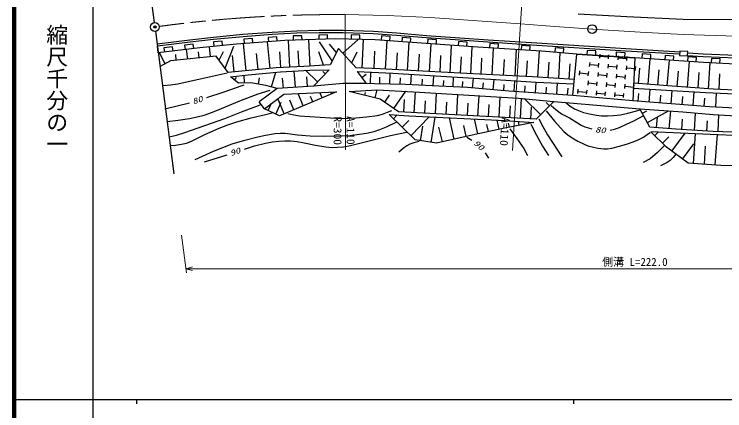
# Model space of a CAD drawing. Units: millimetres, scale not verified. Extents: x -144219055 to 680000, y -156424100 to 380000.
# Drawn here: x 40000 to 202621, y 202409 to 293244 of the extents above; entities that cross this region are included whole.
import ezdxf
from ezdxf.enums import TextEntityAlignment as Align

# ---------------------------------------------------------------- set-up
doc = ezdxf.new("R2010")
doc.units = ezdxf.units.MM
doc.header["$LTSCALE"] = 1000
doc.header["$PDMODE"] = 32
doc.header["$PDSIZE"] = 500
doc.linetypes.add('CHAIN', pattern=[18.5, 12, -1.5, 3.5, -1.5])
for name, color, linetype, lineweight in [('M-BGD', 7, 'Continuous', 25), ('M-BMK', 2, 'CHAIN', 13), ('M-BMK-OTRS', 5, 'Continuous', 25), ('M-BMK-SRVR', 3, 'Continuous', 25), ('M-STR-HTXT', 7, 'Continuous', 13), ('M-STR-STRC', 7, 'Continuous', 25), ('M-TTL', 2, 'Continuous', 140), ('M-TTL-BAND', 7, 'Continuous', 25)]:
    doc.layers.add(name, color=color, linetype=linetype, lineweight=lineweight)
doc.layers.add('M-OTRS', color=6, linetype='Continuous')
doc.styles.add('@ＭＳ ゴシック', font='')
doc.styles.add('ＭＳ ゴシック', font='')
doc.styles.get('@ＭＳ ゴシック').set_extended_font_data('@MS Gothic')
doc.styles.get('ＭＳ ゴシック').set_extended_font_data('MS Gothic')

msp = doc.modelspace()

# ---------------------------------------------------------------- linework, layer by layer
at = {"layer": 'M-BGD'}
for p, q in [((109814, 289476), (104678, 289379)), ((115306, 289500), (109814, 289476)), ((122202, 289259), (115306, 289500)), ((85581, 287908), (80197, 287330)), ((92357, 288583), (85581, 287908)), ((92400, 288085), (85634, 287411)), ((99012, 289090), (92357, 288583)), ((99043, 288591), (92400, 288085)), ((100104, 288076), (98109, 287934)), ((98109, 287934), (98180, 286936)), ((104678, 289379), (99012, 289090)), ((104696, 288879), (99043, 288591)), ((100175, 287078), (100104, 288076)), ((105841, 288326), (103842, 288264)), ((103842, 288264), (103873, 287265)), ((109824, 288976), (104696, 288879)), ((105872, 287327), (105841, 288326)), ((111683, 288507), (109684, 288445)), ((109684, 288445), (109715, 287445)), ((115298, 289000), (109824, 288976)), ((111714, 287507), (111683, 288507)), ((122176, 288759), (115298, 289000)), ((117123, 288498), (117103, 287498)), ((119122, 288459), (117123, 288498)), ((119103, 287459), (119122, 288459)), ((127516, 288398), (122176, 288759)), ((127555, 288897), (122202, 289259)), ((124032, 288285), (123958, 287287)), ((126026, 288137), (124032, 288285)), ((125952, 287140), (126026, 288137)), ((134291, 287796), (127516, 288398)), ((134331, 288294), (127555, 288897)), ((128800, 287932), (128726, 286934)), ((130795, 287784), (128800, 287932)), ((141999, 287764), (134331, 288294)), ((80197, 287330), (72711, 286394)), ((80255, 286833), (72773, 285898)), ((80976, 286388), (78992, 286139)), ((85634, 287411), (80255, 286833)), ((81101, 285395), (80976, 286388)), ((90856, 286413), (82488, 285569)), ((87566, 287087), (85577, 286886)), ((85577, 286886), (85677, 285891)), ((87667, 286092), (87566, 287087)), ((101952, 287205), (90856, 286413)), ((93080, 280290), (92502, 286531)), ((94556, 287680), (92561, 287538)), ((92561, 287538), (92632, 286540)), ((94627, 286682), (94556, 287680)), ((98570, 280798), (98003, 286923)), ((113635, 287567), (101952, 287205)), ((103094, 281103), (102748, 287230)), ((107758, 281370), (107405, 287374)), ((112778, 282577), (109872, 286923)), ((113743, 284458), (112160, 286364)), ((122571, 287390), (113635, 287567)), ((115243, 284293), (118695, 287467)), ((119653, 280913), (119958, 287442)), ((132108, 286684), (122571, 287390)), ((124987, 280651), (125358, 287184)), ((130008, 280366), (130374, 286812)), ((130721, 286787), (130795, 287784)), ((146119, 285683), (132108, 286684)), ((141964, 287265), (134291, 287796)), ((134684, 287502), (134613, 286505)), ((136679, 287360), (134684, 287502)), ((135029, 280081), (135390, 286449)), ((136608, 286362), (136679, 287360)), ((141690, 287002), (141619, 286004)), ((143685, 286859), (141690, 287002)), ((148404, 286831), (141964, 287265)), ((148437, 287330), (141999, 287764)), ((143614, 285862), (143685, 286859)), ((158362, 286156), (148404, 286831)), ((158396, 286654), (148437, 287330)), ((148817, 286521), (148756, 285523)), ((150813, 286400), (148817, 286521)), ((150752, 285402), (150813, 286400)), ((172886, 285762), (158396, 286654)), ((72970, 284376), (72773, 285898)), ((82488, 285569), (72970, 284376)), ((76217, 285791), (74233, 285542)), ((74233, 285542), (74357, 284550)), ((76341, 284799), (76217, 285791)), ((78992, 286139), (79116, 285147)), ((79705, 282971), (79466, 285191)), ((82310, 283251), (82164, 284610)), ((84915, 283530), (84673, 285790)), ((86904, 282730), (87913, 284687)), ((88276, 280849), (90251, 285958)), ((100993, 280985), (100785, 284661)), ((105195, 281222), (104989, 284866)), ((110782, 281548), (109720, 284636)), ((114226, 285399), (112295, 281637)), ((118293, 280976), (114226, 285399)), ((117276, 282082), (118514, 284636)), ((122372, 280785), (122557, 284743)), ((139807, 279843), (140105, 286113)), ((144504, 279619), (144797, 285777)), ((160660, 284800), (146119, 285683)), ((149348, 279381), (149670, 285467)), ((154635, 279102), (154954, 285146)), ((156087, 286079), (156026, 285081)), ((158083, 285958), (156087, 286079)), ((158023, 284960), (158083, 285958)), ((172855, 285263), (158362, 286156)), ((159800, 278815), (160188, 284829)), ((168752, 284093), (160660, 284800)), ((163797, 285530), (163710, 284534)), ((165789, 285356), (163797, 285530)), ((165702, 284360), (165789, 285356)), ((171142, 284947), (171080, 283949)), ((173138, 284824), (171142, 284947)), ((179918, 284805), (172855, 285263)), ((179951, 285304), (172886, 285762)), ((173077, 283826), (173138, 284824)), ((192293, 284080), (179918, 284805)), ((192322, 284579), (179951, 285304)), ((192333, 284812), (192287, 283813)), ((194153, 284728), (192333, 284812)), ((194106, 283729), (194153, 284728)), ((74584, 281895), (73224, 284408)), ((86218, 283670), (75797, 282552)), ((77099, 282692), (76960, 283995)), ((88963, 279909), (86218, 283670)), ((90335, 280036), (89987, 283796)), ((95825, 280544), (95481, 284254)), ((127498, 280508), (127718, 284402)), ((132519, 280224), (132736, 284067)), ((137458, 279954), (137639, 283750)), ((142155, 279731), (142333, 283459)), ((146852, 279507), (147027, 283175)), ((164603, 278505), (164984, 284422)), ((167861, 274613), (168752, 284093)), ((182057, 283269), (168752, 284093)), ((168752, 284093), (182057, 283269)), ((174000, 283162), (174087, 284118)), ((174044, 283640), (176035, 283461)), ((175992, 282983), (176079, 283939)), ((177795, 284535), (177733, 283537)), ((179791, 284412), (177795, 284535)), ((178226, 282781), (178312, 283737)), ((178269, 283259), (180261, 283080)), ((179729, 283414), (179791, 284412)), ((180218, 282602), (180304, 283558)), ((182057, 283269), (181577, 273377)), ((197716, 282210), (182057, 283269)), ((183737, 284158), (183669, 283160)), ((185732, 284023), (183737, 284158)), ((185072, 277200), (185563, 283032)), ((185665, 283025), (185732, 284023)), ((188956, 283805), (188889, 282807)), ((190952, 283670), (188956, 283805)), ((190884, 282672), (190952, 283670)), ((192287, 283813), (194106, 283729)), ((197659, 283500), (194097, 283718)), ((194176, 283451), (194109, 282454)), ((197696, 284098), (194134, 284317)), ((196172, 283316), (194176, 283451)), ((196104, 282319), (196172, 283316)), ((205170, 283185), (197659, 283500)), ((205195, 283785), (197696, 284098)), ((199558, 283104), (199500, 282106)), ((201554, 282988), (199558, 283104)), ((201496, 281990), (201554, 282988)), ((75797, 282552), (73371, 281239)), ((112295, 281637), (106246, 281281)), ((151991, 279241), (152184, 282881)), ((157278, 278962), (157469, 282576)), ((162202, 278660), (162433, 282243)), ((167004, 278350), (167231, 281868)), ((171697, 281240), (171783, 282196)), ((171740, 281718), (173732, 281538)), ((173689, 281060), (173775, 282016)), ((175923, 280859), (176009, 281815)), ((175966, 281337), (177958, 281157)), ((177915, 280679), (178001, 281636)), ((180148, 280478), (180234, 281434)), ((189466, 276830), (189963, 282735)), ((194121, 276483), (194547, 282425)), ((208843, 281562), (197716, 282210)), ((198863, 276144), (199291, 282118)), ((99942, 280925), (88963, 279909)), ((93537, 279333), (100908, 280045)), ((98907, 276573), (99867, 279944)), ((106246, 281281), (99942, 280925)), ((100908, 280045), (107618, 280452)), ((104359, 276497), (104094, 280238)), ((109405, 277719), (106635, 280392)), ((107618, 280452), (112091, 280503)), ((112091, 280503), (108510, 276791)), ((111196, 279575), (110632, 280119)), ((123732, 280722), (118293, 280976)), ((118503, 280112), (120578, 277380)), ((118503, 280112), (126659, 279756)), ((121520, 277350), (121602, 279977)), ((136284, 280010), (123732, 280722)), ((125994, 277233), (126058, 279782)), ((126659, 279756), (137639, 279044)), ((148026, 279451), (136284, 280010)), ((169394, 279317), (169480, 280274)), ((169437, 279796), (171429, 279616)), ((171386, 279138), (171472, 280094)), ((173620, 278937), (173706, 279893)), ((175612, 278757), (175698, 279713)), ((180191, 280956), (182183, 280777)), ((182140, 280299), (182226, 281255)), ((182875, 277385), (183167, 280863)), ((187269, 277015), (187565, 280536)), ((191750, 276653), (192005, 280213)), ((196492, 276313), (196748, 279884)), ((89522, 278876), (93537, 279333)), ((91301, 277453), (89522, 278876)), ((90411, 278164), (90875, 278744)), ((92724, 277503), (92661, 279258)), ((95876, 277249), (96125, 278659)), ((101592, 276300), (101432, 278562)), ((107126, 276693), (106968, 278921)), ((119541, 278746), (120528, 279495)), ((123639, 277291), (123678, 278848)), ((128349, 277174), (128386, 278655)), ((130802, 277085), (130912, 279480)), ((133353, 276968), (133418, 278376)), ((135904, 276850), (136010, 279150)), ((137639, 279044), (148975, 278333)), ((138269, 276732), (138342, 278091)), ((140447, 276614), (140568, 278861)), ((144900, 276335), (145095, 278576)), ((158600, 278892), (148026, 279451)), ((148975, 278333), (159446, 277672)), ((149644, 275923), (149849, 278278)), ((168205, 278273), (158600, 278892)), ((173663, 279415), (175655, 279235)), ((177845, 278556), (177931, 279512)), ((177888, 279034), (179880, 278854)), ((179837, 278376), (179923, 279332)), ((201344, 275995), (201520, 279587)), ((94147, 277554), (91301, 277453)), ((97604, 276944), (94147, 277554)), ((100209, 276202), (97604, 276944)), ((108510, 276791), (100209, 276202)), ((108510, 276791), (100209, 276202)), ((115280, 277380), (108510, 276791)), ((120578, 277380), (115280, 277380)), ((122462, 277321), (120578, 277380)), ((129526, 277144), (122462, 277321)), ((137179, 276791), (129526, 277144)), ((143714, 276438), (137179, 276791)), ((142625, 276497), (142697, 277833)), ((147272, 276129), (147392, 277508)), ((152016, 275717), (152142, 277163)), ((154423, 275530), (154591, 277978)), ((156867, 275363), (156967, 276840)), ((159310, 275197), (159479, 277670)), ((159446, 277672), (168109, 277258)), ((161753, 275030), (161856, 276544)), ((164196, 274863), (164372, 277437)), ((171316, 277014), (171403, 277970)), ((171360, 277492), (173351, 277313)), ((173308, 276835), (173395, 277791)), ((175542, 276633), (175628, 277590)), ((175585, 277111), (177577, 276932)), ((177534, 276454), (177620, 277410)), ((179767, 276253), (179854, 277209)), ((179811, 276731), (181802, 276551)), ((181759, 276073), (181846, 277029)), ((190565, 276738), (181776, 277477)), ((200049, 276059), (190565, 276738)), ((100209, 276202), (96029, 273141)), ((97272, 271556), (101694, 274962)), ((113729, 275470), (100729, 269980)), ((101694, 274962), (113729, 275470)), ((106145, 272268), (104949, 275099)), ((110479, 274098), (109966, 275311)), ((112645, 275013), (112543, 275255)), ((116677, 275572), (123085, 275928)), ((123756, 273793), (116677, 275572)), ((117857, 275275), (117949, 275642)), ((120216, 274682), (120382, 275343)), ((122576, 274089), (123037, 275925)), ((123085, 275928), (132743, 275419)), ((126882, 271620), (129637, 275583)), ((131565, 270696), (131827, 275468)), ((132743, 275419), (144079, 274708)), ((136420, 270430), (136680, 275172)), ((141275, 270164), (141533, 274867)), ((153202, 275614), (143714, 276438)), ((167861, 274613), (153202, 275614)), ((166639, 274696), (166746, 276271)), ((169013, 275092), (169099, 276048)), ((169056, 275570), (171048, 275390)), ((171005, 274912), (171091, 275869)), ((173239, 274711), (173325, 275667)), ((173282, 275189), (175274, 275010)), ((175231, 274532), (175317, 275488)), ((177464, 274330), (177550, 275286)), ((179456, 274151), (179542, 275107)), ((181721, 276339), (190489, 275776)), ((182832, 273280), (182970, 275063)), ((185342, 273086), (185573, 276091)), ((190361, 272700), (190597, 275769)), ((190489, 275776), (198245, 275323)), ((195380, 272313), (195623, 275476)), ((198245, 275323), (206511, 274926)), ((210409, 275549), (200049, 276059)), ((200557, 271944), (200738, 275203)), ((101812, 270438), (100335, 273934)), ((103979, 271353), (103056, 273537)), ((108312, 273183), (107799, 274396)), ((127924, 270895), (123756, 273793)), ((124798, 273068), (125912, 274671)), ((129138, 270829), (129294, 273689)), ((133993, 270563), (134149, 273420)), ((144079, 274708), (155415, 274047)), ((146130, 269898), (146386, 274573)), ((150985, 269632), (151240, 274290)), ((155415, 274047), (163518, 273284)), ((155840, 269366), (156093, 273986)), ((160491, 270196), (156679, 273933)), ((163518, 273284), (159481, 269167)), ((163518, 273284), (183183, 271586)), ((181577, 273377), (167861, 274613)), ((181577, 273377), (167861, 274613)), ((177507, 274808), (179499, 274629)), ((199144, 272023), (181577, 273377)), ((187851, 272893), (187992, 274715)), ((192870, 272506), (193014, 274376)), ((197889, 272119), (198038, 274045)), ((74508, 271567), (80084, 272922)), ((97272, 271556), (96029, 273141)), ((98136, 271162), (98907, 272854)), ((99864, 270374), (101122, 273133)), ((138848, 270297), (139003, 273131)), ((143703, 270031), (143857, 272842)), ((148558, 269765), (148711, 272565)), ((153413, 269499), (153565, 272289)), ((158268, 269233), (158417, 271954)), ((162509, 272255), (161737, 273012)), ((185505, 267397), (183183, 271586)), ((183183, 271586), (193034, 270850)), ((207621, 271552), (199144, 272023)), ((100729, 269980), (97272, 271556)), ((131778, 264439), (125800, 270234)), ((125800, 270234), (130303, 269980)), ((126797, 269269), (127669, 270168)), ((159481, 269167), (127924, 270895)), ((130303, 269980), (152365, 268913)), ((183764, 270539), (184756, 271088)), ((184924, 268444), (189749, 271117)), ((189921, 267015), (190272, 271075)), ((193034, 270850), (199941, 270284)), ((195667, 266632), (195904, 270615)), ((199941, 270284), (207697, 269831)), ((201116, 266342), (201232, 270209)), ((128789, 267337), (130298, 268894)), ((130781, 265405), (134997, 269753)), ((135399, 263868), (136319, 269689)), ((140724, 264617), (139602, 269530)), ((146070, 265820), (145336, 269253)), ((150984, 266871), (150528, 269002)), ((158943, 268455), (152212, 267134)), ((152365, 268913), (158943, 268455)), ((155578, 267794), (155400, 268702)), ((157821, 268235), (157786, 268416)), ((186977, 267269), (187187, 269696)), ((192817, 266802), (192962, 269230)), ((198516, 266463), (198657, 268814)), ((132985, 264249), (133512, 267584)), ((137979, 263990), (137201, 267399)), ((143469, 265244), (142901, 267731)), ((152212, 267134), (144842, 265558)), ((148527, 266346), (148170, 268015)), ((153334, 267354), (153156, 268261)), ((191392, 266887), (185505, 267397)), ((199941, 266378), (191392, 266887)), ((144842, 265558), (136607, 263677)), ((143563, 265099), (144730, 264360)), ((199281, 265659), (185715, 266321)), ((189260, 262811), (185715, 266321)), ((186601, 265444), (187401, 266251)), ((188374, 263689), (189813, 265142)), ((190500, 261891), (193545, 265995)), ((195464, 259046), (195931, 265895)), ((210151, 265302), (199281, 265659)), ((209339, 266095), (199941, 266378)), ((200446, 258707), (200922, 265687)), ((136607, 263677), (131778, 264439)), ((192979, 260051), (195556, 263524)), ((194219, 259131), (189260, 262811)), ((197955, 258876), (198238, 263025)), ((83558, 259393), (88713, 261034)), ((147800, 261499), (148509, 260263)), ((201692, 258622), (194219, 259131)), ((209391, 258395), (201692, 258622))]:
    msp.add_line(p, q, dxfattribs=at)
for points in [[(73986, 276884), (75780, 277032), (77412, 277275), (86689, 279385), (88737, 279834)], [(84090, 274168), (88040, 275456), (92137, 276904), (92609, 277099)], [(74969, 268678), (77516, 268954), (80091, 269336), (81852, 269712), (83460, 270153), (85391, 270807), (87436, 271616), (91624, 273378), (95840, 275042), (98602, 275839)], [(75430, 265144), (77120, 265574), (79025, 266181), (88198, 269380), (91983, 270904), (95896, 272365), (96420, 272551)], [(162903, 272324), (163969, 271402), (165252, 270452), (167051, 269489), (168911, 268376), (169750, 267826), (170590, 267418), (172229, 267013)], [(166293, 272935), (167248, 272202), (168252, 271572), (169158, 271153), (170299, 270758), (171661, 270403), (173238, 270108), (174430, 269974), (175788, 269932), (177189, 270005), (178778, 270208), (180468, 270554), (182206, 271023), (183189, 271323)], [(75737, 263208), (76936, 263257), (78280, 263439), (79444, 263738), (80453, 264110), (83599, 265666), (86875, 267159), (88858, 267904), (90964, 268580), (94237, 269500), (97481, 270308), (99032, 270676)], [(102646, 270534), (103999, 270174), (105286, 269944), (114764, 269389), (116351, 269409), (118145, 269543), (120600, 269739), (123176, 270072), (124269, 270373), (125394, 270792), (126425, 271225)], [(161736, 271101), (163641, 268777), (165771, 266388), (166674, 265633), (167661, 264948), (168970, 264166), (170402, 263445), (171295, 263098), (172259, 262837), (173582, 262588), (174977, 262438), (175773, 262441), (176759, 262563), (178512, 262995), (180349, 263559), (181683, 264004), (182968, 264542), (183989, 265108), (185153, 265891), (185523, 266155)], [(176417, 266711), (177352, 266919), (178492, 267294), (180145, 268020), (181788, 268859), (183911, 269989)], [(81392, 259981), (85598, 261837), (89861, 263591), (92747, 264412), (95750, 265157), (97539, 265554), (99717, 265921), (100910, 266003), (102025, 265971), (104811, 265639), (107713, 265406), (111073, 265335), (114672, 265368), (116868, 265497), (119048, 265733), (120628, 265997), (122381, 266410), (123706, 266829), (125195, 267416), (127556, 268575)], [(160069, 269267), (160990, 267491), (162082, 265630), (165293, 260597)], [(153400, 266988), (155067, 264765), (156661, 262463), (157457, 260875)], [(158235, 268044), (159507, 265550), (160902, 263042), (162292, 260875)], [(92696, 262351), (95005, 263060), (97524, 263714), (99097, 264015), (100534, 264191), (101935, 264258), (103195, 264222), (104787, 264053), (106381, 263772), (108924, 263237), (111337, 262842), (112734, 262742), (113975, 262752), (115371, 262875), (116956, 263134), (126128, 265448), (129754, 266193)], [(132670, 264098), (131494, 263814), (130545, 263461), (129856, 263075), (129044, 262487), (128057, 261653)], [(188746, 263098), (187192, 261542), (185573, 260112), (183911, 259263)], [(191414, 261208), (190784, 260421), (190096, 259748), (189443, 259299), (188551, 258832), (187913, 258541)]]:
    msp.add_lwpolyline(points, dxfattribs=at)
at = {"layer": 'M-BMK'}
for points in [[(115589, 293158), (125386, 292933), (135174, 292467), (144954, 291836), (154728, 291118), (155858, 291033)], [(251795, 290058), (242044, 289089), (232264, 288464), (222470, 288144), (212670, 288091), (202872, 288265), (193079, 288627), (183292, 289138), (173512, 289759), (163736, 290451), (155858, 291033)]]:
    msp.add_lwpolyline(points, dxfattribs=at)
msp.add_arc((113412, -6842), 300000, 89.55363, 97.70297, dxfattribs=at)
at = {"layer": 'M-BMK-OTRS'}
for p, q in [((72081, 291307), (67877, 323728)), ((72337, 289324), (76513, 256677))]:
    msp.add_line(p, q, dxfattribs=at)
at = {"layer": 'M-BMK-SRVR'}
for centre, radius in [((72210, 290315), 1000), ((72210, 290315), 40), ((172249, 289846), 1000), ((172249, 289846), 40)]:
    msp.add_circle(centre, radius, dxfattribs=at)
at = {"layer": 'M-OTRS'}
msp.add_point((72210, 290315), dxfattribs=at)
at = {"layer": 'M-STR-HTXT'}
for p, q in [((157545, 319068), (155858, 291033)), ((115749, 293149), (115798, 262202)), ((155858, 291033), (154035, 261997)), ((78306, 242657), (79415, 233989)), ((79292, 234950), (80792, 235370)), ((80792, 234530), (79292, 234950)), ((79292, 234950), (290385, 234950))]:
    msp.add_line(p, q, dxfattribs=at)
at = {"layer": 'M-STR-STRC'}
for p, q in [((169101, 293329), (180184, 292685)), ((180184, 292685), (193107, 292133)), ((193107, 292133), (205263, 292041))]:
    msp.add_line(p, q, dxfattribs=at)
at = {"layer": 'M-TTL'}
msp.add_line((40000, 380000), (40000, 20000), dxfattribs=at)
at = {"layer": 'M-TTL-BAND'}
for p, q in [((58000, 370000), (58000, 20000)), ((40000, 205000), (579000, 205000)), ((68000, 205000), (68000, 204000)), ((168000, 205000), (168000, 204000))]:
    msp.add_line(p, q, dxfattribs=at)

# ---------------------------------------------------------------- texts
at = {"layer": 'M-BGD', "style": 'ＭＳ ゴシック', "oblique": 15, "width": 1.35}
for s, rotation, p in [('80', 17.3, (81112, 272206)), ('80', 353.8, (172872, 265817)), ('90', 318.2, (144778, 263262)), ('90', 18.4, (89746, 260364))]:
    msp.add_text(s, height=1320, rotation=rotation, dxfattribs=at).set_placement(p, align=Align.BOTTOM_LEFT)
at = {"layer": 'M-STR-HTXT', "style": 'ＭＳ ゴシック', "width": 1.05}
for s, rotation, p in [('R=300', 270, (112556, 269841)), ('A=110', 270.4, (115510, 269909)), ('A=110', 266, (151032, 269725))]:
    msp.add_text(s, height=1833, rotation=rotation, dxfattribs=at).set_placement(p, align=Align.BOTTOM_LEFT)
at = {"layer": 'M-STR-HTXT', "style": 'ＭＳ ゴシック'}
msp.add_text('側溝 L=222.0', height=1833, dxfattribs=at).set_placement((174563, 235040), align=Align.BOTTOM_LEFT)
at = {"layer": 'M-TTL-BAND', "style": '@ＭＳ ゴシック'}
msp.add_text('縮尺千分の一', height=3666, rotation=270, dxfattribs=at).set_placement((49777, 261030), align=Align.MIDDLE_RIGHT)

doc.saveas('drawing.dxf')
